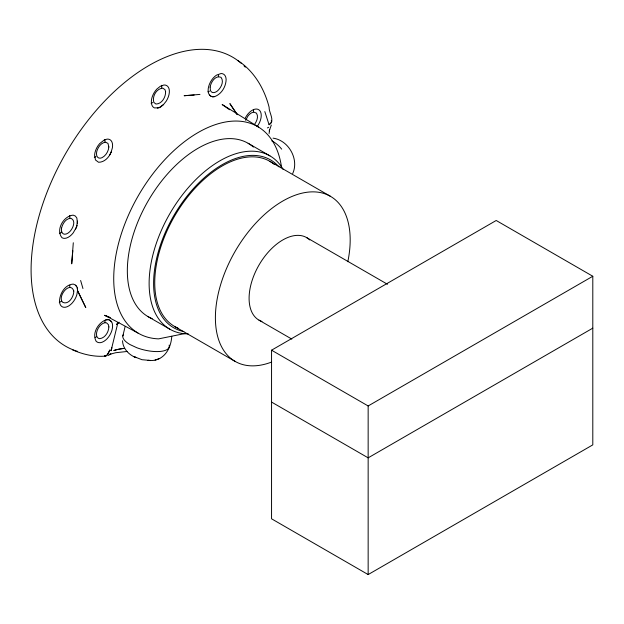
<?xml version="1.0" encoding="UTF-8"?>
<svg xmlns="http://www.w3.org/2000/svg" width="624" height="624" viewBox="0 0 624 624"><rect width="100%" height="100%" fill="white"/><g stroke="black" fill="none" stroke-linecap="round" stroke-linejoin="round"><path stroke-width="0.94" d="M122.538 340.743C122.741 348.559 129.043 355.118 136.141 357.653L134.09 356.663L141.991 359.705L150.485 360.461L147.982 360.391C162.7 362.224 170.929 349.97 171.772 336.297M77.446 223.735L76.869 218.072L75.379 216.052L73.172 215.147C63.632 215.779 55.435 230.038 62.01 237.728A12.753 7.363 -60 0 0 73.187 232.908L76.557 227.074L77.485 221.068M218.377 76.697L218.462 74.498M69.748 287.048L69.841 285.223M253.445 111.875L253.555 110.011M73.297 242.752L71.705 263.835L72.829 250.692M269.1 133.481L269.623 129.496L269.264 130.915L271.292 125.104M77.516 290.581L76.869 294.684A12.753 7.363 -60 0 1 67.111 306.766A12.753 7.363 -60 0 1 59.491 301.618C59.569 293.927 64.865 284.622 73.187 284.084C76.19 284.653 77.852 287.703 77.516 290.581L85.73 307.476L77.516 290.581L77.259 287.843M117.85 322.842L111.064 350.797L111.875 347.63M122.842 335.969L125.128 326.508M111.4 349.526L111.68 348.442M111.181 350.353L111.322 349.807M111.134 152.03L112.39 147.833A12.753 7.363 -60 0 0 107.195 139.09L104.341 139.916L99.637 143.621A12.753 7.363 -60 0 0 94.583 155.165L95.464 159.947L98.522 162.256C104.434 162.404 109.184 157.248 111.134 152.03L109.832 154.861M264.818 111.587L269.061 124.722C275.488 120.962 268.78 112.593 269.116 107.242C264.404 88.764 254.046 70.941 237.728 60.489M77.126 225.397L75.512 229.203M292.703 173.542C299.294 159.237 288.584 140.267 273.07 138.154M245.7 120.393L247.751 116.36A8.767 5.062 -60 0 1 253.929 112.148L256.456 113.147C258.734 116.633 256.838 121.056 254.74 124.145M163.496 104.567L166.241 101.127A12.753 7.363 -60 0 0 163.909 85.012L160.352 86.252L156.803 89.115A12.753 7.363 -60 0 0 154.479 107.921L159.104 107.757L163.496 104.567L160.516 107.102L157.279 108.155M118.552 322.585L116.446 324.496L119.122 322.202M269.061 124.722C269.755 124.036 273.133 121.563 271.175 120.939M95.152 337.623L96.447 336.726M108.209 355.501L110.893 353.98L109.177 354.502L115.643 352.732L127.514 351.429M271.557 350.189L496.205 220.49L592.8 276.26L592.8 444.873L368.152 574.571L271.557 518.801L271.557 350.189L368.152 405.959L592.8 276.26M592.8 328.146L368.152 457.844L271.557 402.074M267.384 127.936L268.71 127.249M59.288 302.39L61.737 301.119M151.156 103.342L152.716 102.593M207.932 91.806L209.5 91.12M105.277 356.343L104.465 355.859L105.284 356.335L107.281 354.814L109.847 349.947C108.966 352.178 107.96 354.557 105.986 356.039C94.614 357.209 82.867 354.409 72.415 349.799M94.294 157.388L95.94 156.679M214.672 96.603C221.637 94.052 226.083 86.471 226.13 79.217A12.753 7.363 -60 0 0 221.075 73.515L216.512 75.13A12.753 7.363 -60 0 0 208.322 92.446C208.876 95.339 211.739 97.609 214.672 96.603L212.23 96.743M105.932 319.839C98.062 322.772 91.595 333.7 96.275 341.515C99.848 344.51 104.567 341.429 107.195 338.645A12.753 7.363 -60 0 0 112.39 323.895C111.969 320.814 108.841 318.942 105.932 319.839L108.069 319.683M155.072 360.087L159.736 358.418M185.266 333.473L158.605 338.863A119.324 68.897 -60 0 1 148.504 179.774A119.324 68.897 -60 0 1 281.213 165.212L281.213 167.123M199.953 94.403L184.119 95.729L194.181 95.027M110.417 317.632L104.528 315.307L108.865 317.086M108.81 317.07L106.135 315.978L137.959 333.029M109.2 319.894L111.548 321.805M248.134 143.294L269.927 155.875M269.786 161.296L330.439 196.318M306.618 237.588L387.488 284.279M258.96 320.128L291.814 339.097M174.478 326.383L235.131 361.397M148.06 316.633L169.853 329.207M258.554 127.093L222.136 104.512L229.546 109.738M209.641 95.191L211.193 96.385M75.504 285.137L76.775 286.689M236.902 114.153L229.866 103.615L237.307 114.691M80.621 280.488L82.953 288.538M69.701 215.428L69.826 218.026M368.152 405.959L368.152 574.571M152.225 318.661A100.074 57.775 -60 0 1 148.871 199.688A100.074 57.775 -60 0 1 253.422 147.077M188.292 333.895A100.074 57.775 -60 0 1 169.853 213.65A100.074 57.775 -60 0 1 283.21 169.502M183.838 331.555A96.899 55.942 -60 0 1 173.683 215.865A96.899 55.942 -60 0 1 278.951 166.819M245.333 117.928A12.753 7.363 -60 0 1 258.929 109.832A12.753 7.363 -60 0 1 257.283 126.368M271.814 140.907A23.829 13.759 60 0 1 281.705 149.152M169.151 345.103A23.829 8.837 13.6 0 1 136.75 347.708L130.018 344.573A23.829 8.837 13.6 0 1 123.443 334.534M77.602 351.398A166.92 96.369 -60 0 1 64.685 155.212A166.92 96.369 -60 0 1 241.301 63.352M244.023 65.855A166.92 96.369 -60 0 1 245.326 67.181M61.737 232.183A12.753 7.363 -60 0 1 59.405 233.446M161.608 85.324A12.753 7.363 -60 0 1 161.702 87.976M104.832 139.464A12.737 7.355 -60 0 1 104.918 142.132M104.918 320.596A12.753 7.363 -60 0 1 104.933 322.397M113.927 350.485A30.373 5.499 -0.2 0 1 123.833 348.41M113.966 350.485A31.262 5.351 -0.8 0 1 123.88 348.418M178.004 328.13A95.308 55.029 -60 0 1 175.165 215.147A95.308 55.029 -60 0 1 274.303 164.455M271.612 362.053A95.308 55.029 -60 0 1 216.731 301.579A95.308 55.029 -60 0 1 298.303 194.173A95.308 55.029 -60 0 1 347.825 261.706M261.955 321.469A47.658 27.511 -60 0 1 259.249 264.615A47.658 27.511 -60 0 1 309.761 239.967M210.109 87.071L210.46 90.558A8.767 5.062 -60 0 0 217.441 90.964C221.005 87.781 224.32 81.705 221.029 77.321C215.397 74.88 210.85 82.321 210.109 87.071M61.534 228.158L61.448 230.81L62.174 232.846A8.767 5.062 -60 0 0 69.623 231.808C72.844 228.665 76.448 220.748 70.925 218.267C65.809 218.353 62.564 223.665 61.534 228.158M165.61 91.666C165.781 97.102 161.92 104.005 155.938 104.036L153.855 102.414C151.921 96.595 156.421 88.507 162.817 88.156L164.97 89.661L165.61 91.666M73.765 290.948C74.061 296.408 68.585 305.518 62.462 302.164C57.244 295.924 70.262 280.675 73.765 290.948M108.88 326.945C108.607 332.101 105.113 338.208 99.528 338.66A8.767 5.062 -60 0 1 99.637 326.196C101.345 324.223 103.779 322.241 106.564 322.85L108.459 324.753L108.88 326.945M108.849 146.968C108.475 151.359 105.901 155.665 101.946 157.724A8.767 5.062 -60 0 1 96.743 151.554C97.921 147.326 100.909 142.654 105.643 142.194L107.968 143.411L108.849 146.968"/></g></svg>
